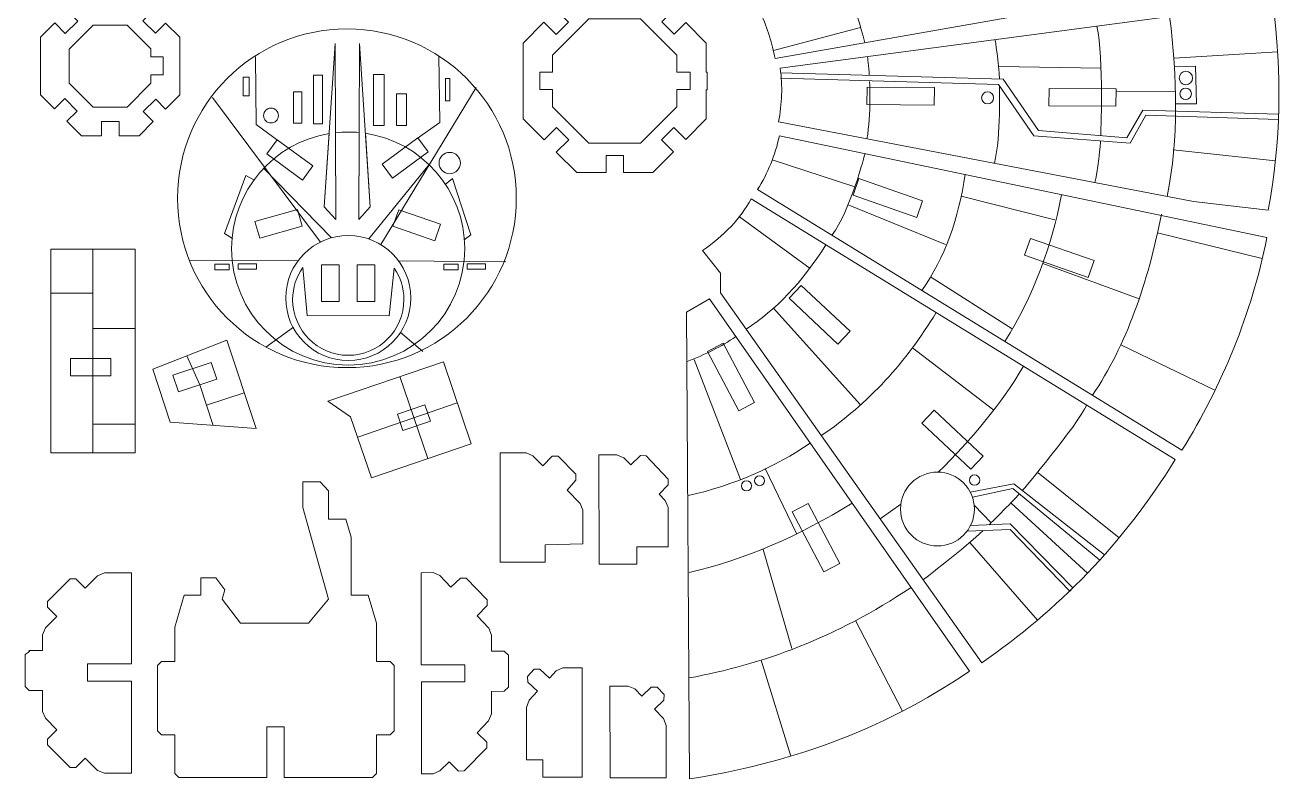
# Model space of a CAD drawing. Header units: millimetres. Extents: x -90 to 353, y 0 to 263.
# Drawn here: x 115.1 to 353.2, y -0.2 to 142.6 of the extents above; entities that cross this region are included whole.
import ezdxf

# ---------------------------------------------------------------- set-up
doc = ezdxf.new("R2010")
doc.units = ezdxf.units.MM
doc.layers.add('Layer 1', color=7, linetype='Continuous')

msp = doc.modelspace()

# ---------------------------------------------------------------- linework, layer by layer
at = {"layer": 'Layer 1', "color": 114, "lineweight": 20}
for points in [[(156.4, 129.14), (157.59, 129.14), (157.59, 132.71), (156.4, 132.71), (156.4, 129.14)], [(169.76, 123.85), (171.48, 123.85), (171.48, 133.11), (169.76, 133.11), (169.76, 123.85)], [(181.14, 123.58), (183.12, 123.58), (183.12, 133.24), (181.14, 133.24), (181.14, 123.58)], [(194.77, 128.21), (195.56, 128.21), (195.56, 132.45), (194.77, 132.45), (194.77, 128.21)], [(165.93, 123.98), (167.51, 123.98), (167.51, 129.93), (165.93, 129.93), (165.93, 123.98)], [(185.5, 123.58), (187.36, 123.58), (187.36, 129.54), (185.5, 129.54), (185.5, 123.58)], [(151.04, 96.2), (153.75, 96.2), (153.75, 97.26), (151.04, 97.26), (151.04, 96.2)], [(155.47, 96.33), (158.98, 96.33), (158.98, 97.32), (155.47, 97.32), (155.47, 96.33)], [(194.43, 96.2), (197.15, 96.2), (197.15, 97.26), (194.43, 97.26), (194.43, 96.2)], [(198.87, 96.33), (202.37, 96.33), (202.37, 97.32), (198.87, 97.32), (198.87, 96.33)]]:
    msp.add_lwpolyline(points, close=True, dxfattribs=at)
at = {"layer": 'Layer 1', "color": 240, "lineweight": 20}
for points in [[(171.26, 90.22), (174.6, 90.22), (174.6, 97.14), (171.26, 97.14), (171.26, 90.22)], [(178.01, 90.22), (181.35, 90.22), (181.35, 97.14), (178.01, 97.14), (178.01, 90.22)]]:
    msp.add_lwpolyline(points, close=True, dxfattribs=at)
at = {"layer": 'Layer 1', "color": 250, "lineweight": 20}
msp.add_ellipse((176.09, 109.76), major_axis=(0, 32.09), ratio=1, dxfattribs=at)
at = {"layer": 'Layer 1', "color": 114, "lineweight": 20}
for centre, major_axis in [((335.06, 132.54), (0, 1.27)), ((297.49, 128.79), (0, 1.14)), ((335.01, 129.54), (0, 1.09)), ((161.69, 125.44), (0, 1.41)), ((195.56, 116.44), (0, 2.02)), ((176.34, 90.86), (0, 11.85)), ((254.27, 56.25), (0, 0.951)), ((295.02, 56.38), (0, 0.982)), ((251.8, 55.28), (0, 0.951))]:
    msp.add_ellipse(centre, major_axis=major_axis, ratio=1, dxfattribs=at)
at = {"layer": 'Layer 1', "color": 240, "lineweight": 20}
msp.add_ellipse((287.98, 50.88), major_axis=(0, 7), ratio=1, dxfattribs=at)
at = {"layer": 'Layer 1', "color": 250, "lineweight": 20}
for points, knots in [([(257.21, 136.25), (256.68, 139.05), (255.79, 141.9), (254.49, 144.83), (254.49, 144.83), (254.49, 144.83), (339.76, 185.05), (339.76, 185.05), (339.76, 185.05), (344.57, 174.93), (347.94, 164.08), (350.09, 152.61), (350.09, 152.61), (350.09, 152.61), (257.21, 136.25), (257.21, 136.25)], [0, 0, 0, 0, 0.2, 0.2, 0.2, 0.2, 0.4, 0.4, 0.4, 0.4, 0.6, 0.6, 0.6, 0.6, 1, 1, 1, 1]), ([(122.72, 140.99), (122.72, 140.99), (120.74, 142.98), (120.74, 142.98), (120.74, 142.98), (120.74, 142.98), (118.03, 140.27), (118.03, 140.27), (118.03, 140.27), (118.03, 140.27), (118.03, 129.34), (118.03, 129.34), (118.03, 129.34), (118.03, 129.34), (120.67, 126.7), (120.67, 126.7), (120.67, 126.7), (120.67, 126.7), (122.62, 128.64), (122.62, 128.64), (122.62, 128.64), (122.62, 128.64), (124.97, 126.27), (124.97, 126.27), (124.97, 126.27), (124.97, 126.27), (123.03, 124.34), (123.03, 124.34), (123.03, 124.34), (123.03, 124.34), (125.76, 121.6), (125.76, 121.6), (125.76, 121.6), (125.76, 121.6), (129.61, 121.6), (129.61, 121.6), (129.61, 121.6), (129.61, 121.6), (129.61, 124.28), (129.61, 124.28), (129.61, 124.28), (129.61, 124.28), (132.95, 124.28), (132.95, 124.28), (132.95, 124.28), (132.95, 124.28), (132.95, 121.6), (132.95, 121.6), (132.95, 121.6), (132.95, 121.6), (136.69, 121.6), (136.69, 121.6), (136.69, 121.6), (136.69, 121.6), (139.37, 124.28), (139.37, 124.28), (139.37, 124.28), (139.37, 124.28), (137.49, 126.17), (137.49, 126.17), (137.49, 126.17), (137.49, 126.17), (139.86, 128.52), (139.86, 128.52), (139.86, 128.52), (139.86, 128.52), (141.73, 126.64), (141.73, 126.64), (141.73, 126.64), (141.73, 126.64), (144.43, 129.34), (144.43, 129.34), (144.43, 129.34), (144.43, 129.34), (144.43, 140.27), (144.43, 140.27), (144.43, 140.27), (144.43, 140.27), (141.73, 142.96), (141.73, 142.96), (141.73, 142.96), (141.73, 142.96), (139.79, 141.04), (139.79, 141.04), (139.79, 141.04), (139.79, 141.04), (137.44, 143.41), (137.44, 143.41), (137.44, 143.41), (137.44, 143.41), (139.37, 145.32), (139.37, 145.32), (139.37, 145.32), (139.37, 145.32), (136.69, 148), (136.69, 148), (136.69, 148), (136.69, 148), (132.88, 148), (132.88, 148), (132.88, 148), (132.88, 148), (132.88, 145.2), (132.88, 145.2), (132.88, 145.2), (132.88, 145.2), (129.54, 145.2), (129.54, 145.2), (129.54, 145.2), (129.54, 145.2), (129.54, 148), (129.54, 148), (129.54, 148), (129.54, 148), (125.76, 148), (125.76, 148), (125.76, 148), (125.76, 148), (123.1, 145.34), (123.1, 145.34), (123.1, 145.34), (123.1, 145.34), (125.09, 143.34), (125.09, 143.34), (125.09, 143.34), (125.09, 143.34), (122.72, 140.99), (122.72, 140.99)], [0, 0, 0, 0, 0.030303, 0.030303, 0.030303, 0.030303, 0.060606, 0.060606, 0.060606, 0.060606, 0.090909, 0.090909, 0.090909, 0.090909, 0.121212, 0.121212, 0.121212, 0.121212, 0.151515, 0.151515, 0.151515, 0.151515, 0.181818, 0.181818, 0.181818, 0.181818, 0.212121, 0.212121, 0.212121, 0.212121, 0.242424, 0.242424, 0.242424, 0.242424, 0.272727, 0.272727, 0.272727, 0.272727, 0.30303, 0.30303, 0.30303, 0.30303, 0.333333, 0.333333, 0.333333, 0.333333, 0.363636, 0.363636, 0.363636, 0.363636, 0.393939, 0.393939, 0.393939, 0.393939, 0.424242, 0.424242, 0.424242, 0.424242, 0.454545, 0.454545, 0.454545, 0.454545, 0.484848, 0.484848, 0.484848, 0.484848, 0.515152, 0.515152, 0.515152, 0.515152, 0.545455, 0.545455, 0.545455, 0.545455, 0.575758, 0.575758, 0.575758, 0.575758, 0.606061, 0.606061, 0.606061, 0.606061, 0.636364, 0.636364, 0.636364, 0.636364, 0.666667, 0.666667, 0.666667, 0.666667, 0.69697, 0.69697, 0.69697, 0.69697, 0.727273, 0.727273, 0.727273, 0.727273, 0.757576, 0.757576, 0.757576, 0.757576, 0.787879, 0.787879, 0.787879, 0.787879, 0.818182, 0.818182, 0.818182, 0.818182, 0.848485, 0.848485, 0.848485, 0.848485, 0.878788, 0.878788, 0.878788, 0.878788, 0.909091, 0.909091, 0.909091, 0.909091, 0.939394, 0.939394, 0.939394, 0.939394, 1, 1, 1, 1]), ([(225.21, 146.13), (225.21, 146.13), (225.21, 149.33), (225.21, 149.33), (225.21, 149.33), (225.21, 149.33), (219.64, 149.33), (219.64, 149.33), (219.64, 149.33), (219.64, 149.33), (215.76, 145.44), (215.76, 145.44), (215.76, 145.44), (215.76, 145.44), (218.06, 143.14), (218.06, 143.14), (218.06, 143.14), (218.06, 143.14), (215.72, 140.81), (215.72, 140.81), (215.72, 140.81), (215.72, 140.81), (213.42, 143.11), (213.42, 143.11), (213.42, 143.11), (213.42, 143.11), (209.48, 139.17), (209.48, 139.17), (209.48, 139.17), (209.48, 139.17), (209.48, 124.79), (209.48, 124.79), (209.48, 124.79), (209.48, 124.79), (213.43, 120.84), (213.43, 120.84), (213.43, 120.84), (213.43, 120.84), (215.78, 123.19), (215.78, 123.19), (215.78, 123.19), (215.78, 123.19), (218.11, 120.86), (218.11, 120.86), (218.11, 120.86), (218.11, 120.86), (215.76, 118.51), (215.76, 118.51), (215.76, 118.51), (215.76, 118.51), (219.64, 114.63), (219.64, 114.63), (219.64, 114.63), (219.64, 114.63), (225.21, 114.63), (225.21, 114.63), (225.21, 114.63), (225.21, 114.63), (225.21, 117.86), (225.21, 117.86), (225.21, 117.86), (225.21, 117.86), (228.51, 117.86), (228.51, 117.86), (228.51, 117.86), (228.51, 117.86), (228.51, 114.63), (228.51, 114.63), (228.51, 114.63), (228.51, 114.63), (234.02, 114.63), (234.02, 114.63), (234.02, 114.63), (234.02, 114.63), (237.96, 118.57), (237.96, 118.57), (237.96, 118.57), (237.96, 118.57), (235.71, 120.82), (235.71, 120.82), (235.71, 120.82), (235.71, 120.82), (238.05, 123.15), (238.05, 123.15), (238.05, 123.15), (238.05, 123.15), (240.29, 120.91), (240.29, 120.91), (240.29, 120.91), (240.29, 120.91), (244.18, 124.79), (244.18, 124.79), (244.18, 124.79), (244.18, 124.79), (244.18, 130.33), (244.18, 130.33), (244.18, 130.33), (244.18, 130.33), (244.35, 130.33), (244.35, 130.33), (244.35, 130.33), (244.35, 130.33), (244.35, 133.63), (244.35, 133.63), (244.35, 133.63), (244.35, 133.63), (244.18, 133.63), (244.18, 133.63), (244.18, 133.63), (244.18, 133.63), (244.18, 139.17), (244.18, 139.17), (244.18, 139.17), (244.18, 139.17), (240.3, 143.04), (240.3, 143.04), (240.3, 143.04), (240.3, 143.04), (238.1, 140.84), (238.1, 140.84), (238.1, 140.84), (238.1, 140.84), (235.76, 143.18), (235.76, 143.18), (235.76, 143.18), (235.76, 143.18), (237.96, 145.38), (237.96, 145.38), (237.96, 145.38), (237.96, 145.38), (234.02, 149.33), (234.02, 149.33), (234.02, 149.33), (234.02, 149.33), (228.51, 149.33), (228.51, 149.33), (228.51, 149.33), (228.51, 149.33), (228.51, 146.13), (228.51, 146.13), (228.51, 146.13), (228.51, 146.13), (225.21, 146.13), (225.21, 146.13)], [0, 0, 0, 0, 0.027027, 0.027027, 0.027027, 0.027027, 0.054054, 0.054054, 0.054054, 0.054054, 0.081081, 0.081081, 0.081081, 0.081081, 0.108108, 0.108108, 0.108108, 0.108108, 0.135135, 0.135135, 0.135135, 0.135135, 0.162162, 0.162162, 0.162162, 0.162162, 0.189189, 0.189189, 0.189189, 0.189189, 0.216216, 0.216216, 0.216216, 0.216216, 0.243243, 0.243243, 0.243243, 0.243243, 0.27027, 0.27027, 0.27027, 0.27027, 0.297297, 0.297297, 0.297297, 0.297297, 0.324324, 0.324324, 0.324324, 0.324324, 0.351351, 0.351351, 0.351351, 0.351351, 0.378378, 0.378378, 0.378378, 0.378378, 0.405405, 0.405405, 0.405405, 0.405405, 0.432432, 0.432432, 0.432432, 0.432432, 0.459459, 0.459459, 0.459459, 0.459459, 0.486486, 0.486486, 0.486486, 0.486486, 0.513514, 0.513514, 0.513514, 0.513514, 0.540541, 0.540541, 0.540541, 0.540541, 0.567568, 0.567568, 0.567568, 0.567568, 0.594595, 0.594595, 0.594595, 0.594595, 0.621622, 0.621622, 0.621622, 0.621622, 0.648649, 0.648649, 0.648649, 0.648649, 0.675676, 0.675676, 0.675676, 0.675676, 0.702703, 0.702703, 0.702703, 0.702703, 0.72973, 0.72973, 0.72973, 0.72973, 0.756757, 0.756757, 0.756757, 0.756757, 0.783784, 0.783784, 0.783784, 0.783784, 0.810811, 0.810811, 0.810811, 0.810811, 0.837838, 0.837838, 0.837838, 0.837838, 0.864865, 0.864865, 0.864865, 0.864865, 0.891892, 0.891892, 0.891892, 0.891892, 0.918919, 0.918919, 0.918919, 0.918919, 0.945946, 0.945946, 0.945946, 0.945946, 1, 1, 1, 1]), ([(258.18, 134.44), (258.68, 131.05), (258.49, 127.65), (257.88, 124.26), (257.88, 124.26), (257.88, 124.26), (336.52, 109.15), (336.52, 109.15), (336.52, 109.15), (336.52, 109.15), (350.63, 107.52), (350.63, 107.52), (350.63, 107.52), (353.1, 120.36), (353.24, 133.47), (351.55, 146.78), (351.55, 146.78), (351.55, 146.78), (258.18, 134.44), (258.18, 134.44)], [0, 0, 0, 0, 0.166667, 0.166667, 0.166667, 0.166667, 0.333333, 0.333333, 0.333333, 0.333333, 0.5, 0.5, 0.5, 0.5, 0.666667, 0.666667, 0.666667, 0.666667, 1, 1, 1, 1]), ([(350.4, 102.31), (347.49, 87.81), (341.98, 74.45), (334.3, 62.02), (334.3, 62.02), (334.3, 62.02), (253.91, 111.4), (253.91, 111.4), (253.91, 111.4), (255.81, 114.52), (257.23, 117.89), (258.03, 121.58), (258.03, 121.58), (258.03, 121.58), (350.4, 102.31), (350.4, 102.31)], [0, 0, 0, 0, 0.2, 0.2, 0.2, 0.2, 0.4, 0.4, 0.4, 0.4, 0.6, 0.6, 0.6, 0.6, 1, 1, 1, 1]), ([(252.68, 109.66), (250.69, 105.94), (247.56, 102.69), (243.47, 99.85), (243.47, 99.85), (243.47, 99.85), (246.85, 95.59), (246.85, 95.59), (246.85, 95.59), (246.85, 95.59), (246.84, 91.86), (246.84, 91.86), (246.84, 91.86), (246.84, 91.86), (296.38, 21.76), (296.38, 21.76), (296.38, 21.76), (310.75, 31.68), (323.17, 44.25), (333.05, 60.28), (333.05, 60.28), (333.05, 60.28), (252.68, 109.66), (252.68, 109.66)], [0, 0, 0, 0, 0.142857, 0.142857, 0.142857, 0.142857, 0.285714, 0.285714, 0.285714, 0.285714, 0.428571, 0.428571, 0.428571, 0.428571, 0.571429, 0.571429, 0.571429, 0.571429, 0.714286, 0.714286, 0.714286, 0.714286, 1, 1, 1, 1]), ([(119.99, 100.09), (119.99, 100.09), (135.94, 100.09), (135.94, 100.09), (135.94, 100.09), (135.94, 100.09), (135.94, 61.55), (135.94, 61.55), (135.94, 61.55), (135.94, 61.55), (119.99, 61.55), (119.99, 61.55), (119.99, 61.55), (119.99, 61.55), (119.99, 100.09), (119.99, 100.09)], [0, 0, 0, 0, 0.2, 0.2, 0.2, 0.2, 0.4, 0.4, 0.4, 0.4, 0.6, 0.6, 0.6, 0.6, 1, 1, 1, 1]), ([(244.76, 90.68), (244.76, 90.68), (240.44, 88.19), (240.44, 88.19), (240.44, 88.19), (240.44, 88.19), (241.02, -0.24), (241.02, -0.24), (241.02, -0.24), (259.34, 2.59), (277.14, 8.64), (294.06, 20.16), (294.06, 20.16), (294.06, 20.16), (244.76, 90.68), (244.76, 90.68)], [0, 0, 0, 0, 0.2, 0.2, 0.2, 0.2, 0.4, 0.4, 0.4, 0.4, 0.6, 0.6, 0.6, 0.6, 1, 1, 1, 1]), ([(139.28, 77.36), (139.28, 77.36), (142.62, 67.31), (142.62, 67.31), (142.62, 67.31), (142.62, 67.31), (158.88, 66.13), (158.88, 66.13), (158.88, 66.13), (158.88, 66.13), (153.35, 82.88), (153.35, 82.88), (153.35, 82.88), (153.35, 82.88), (139.28, 77.36), (139.28, 77.36)], [0, 0, 0, 0, 0.2, 0.2, 0.2, 0.2, 0.4, 0.4, 0.4, 0.4, 0.6, 0.6, 0.6, 0.6, 1, 1, 1, 1]), ([(194.36, 78.77), (194.36, 78.77), (199.63, 63.24), (199.63, 63.24), (199.63, 63.24), (199.63, 63.24), (180.72, 56.82), (180.72, 56.82), (180.72, 56.82), (180.72, 56.82), (176.79, 68.38), (176.79, 68.38), (176.79, 68.38), (176.79, 68.38), (172.49, 71.34), (172.49, 71.34), (172.49, 71.34), (172.49, 71.34), (194.36, 78.77), (194.36, 78.77)], [0, 0, 0, 0, 0.166667, 0.166667, 0.166667, 0.166667, 0.333333, 0.333333, 0.333333, 0.333333, 0.5, 0.5, 0.5, 0.5, 0.666667, 0.666667, 0.666667, 0.666667, 1, 1, 1, 1]), ([(205.1, 40.8), (205.1, 40.8), (205.1, 61.51), (205.1, 61.51), (205.1, 61.51), (205.1, 61.51), (210.03, 61.51), (210.03, 61.51), (210.03, 61.51), (210.03, 61.51), (211.33, 60.97), (211.33, 60.97), (211.33, 60.97), (211.33, 60.97), (213.2, 59.09), (213.2, 59.09), (213.2, 59.09), (213.2, 59.09), (215, 60.88), (215, 60.88), (215, 60.88), (215, 60.88), (216.08, 60.87), (216.08, 60.87), (216.08, 60.87), (216.08, 60.87), (219.46, 57.46), (219.46, 57.46), (219.46, 57.46), (219.46, 57.46), (219.49, 56.35), (219.49, 56.35), (219.49, 56.35), (219.49, 56.35), (217.79, 54.45), (217.79, 54.45), (217.79, 54.45), (217.79, 54.45), (220.25, 51.96), (220.25, 51.96), (220.25, 51.96), (220.25, 51.96), (220.79, 50.66), (220.79, 50.66), (220.79, 50.66), (220.79, 50.66), (220.79, 44.32), (220.79, 44.32), (220.79, 44.32), (220.79, 44.32), (213.65, 44.1), (213.65, 44.1), (213.65, 44.1), (213.65, 44.1), (213.65, 40.8), (213.65, 40.8), (213.65, 40.8), (213.65, 40.8), (205.1, 40.8), (205.1, 40.8)], [0, 0, 0, 0, 0.0625, 0.0625, 0.0625, 0.0625, 0.125, 0.125, 0.125, 0.125, 0.1875, 0.1875, 0.1875, 0.1875, 0.25, 0.25, 0.25, 0.25, 0.3125, 0.3125, 0.3125, 0.3125, 0.375, 0.375, 0.375, 0.375, 0.4375, 0.4375, 0.4375, 0.4375, 0.5, 0.5, 0.5, 0.5, 0.5625, 0.5625, 0.5625, 0.5625, 0.625, 0.625, 0.625, 0.625, 0.6875, 0.6875, 0.6875, 0.6875, 0.75, 0.75, 0.75, 0.75, 0.8125, 0.8125, 0.8125, 0.8125, 0.875, 0.875, 0.875, 0.875, 1, 1, 1, 1]), ([(223.88, 40.45), (223.88, 40.45), (231.03, 40.45), (231.03, 40.45), (231.03, 40.45), (231.03, 40.45), (231.03, 43.75), (231.03, 43.75), (231.03, 43.75), (231.03, 43.75), (236.93, 43.75), (236.93, 43.75), (236.93, 43.75), (236.93, 43.75), (236.93, 51.17), (236.93, 51.17), (236.93, 51.17), (236.93, 51.17), (236.4, 52.48), (236.4, 52.48), (236.4, 52.48), (236.4, 52.48), (235.23, 53.69), (235.23, 53.69), (235.23, 53.69), (235.23, 53.69), (236.97, 55.47), (236.97, 55.47), (236.97, 55.47), (236.97, 55.47), (236.98, 56.57), (236.98, 56.57), (236.98, 56.57), (236.98, 56.57), (232.79, 60.99), (232.79, 60.99), (232.79, 60.99), (232.79, 60.99), (231.72, 61.01), (231.72, 61.01), (231.72, 61.01), (231.72, 61.01), (229.88, 59.23), (229.88, 59.23), (229.88, 59.23), (229.88, 59.23), (228.55, 60.61), (228.55, 60.61), (228.55, 60.61), (228.55, 60.61), (227.25, 61.16), (227.25, 61.16), (227.25, 61.16), (227.25, 61.16), (223.84, 61.16), (223.84, 61.16), (223.84, 61.16), (223.84, 61.16), (223.88, 40.45), (223.88, 40.45)], [0, 0, 0, 0, 0.0625, 0.0625, 0.0625, 0.0625, 0.125, 0.125, 0.125, 0.125, 0.1875, 0.1875, 0.1875, 0.1875, 0.25, 0.25, 0.25, 0.25, 0.3125, 0.3125, 0.3125, 0.3125, 0.375, 0.375, 0.375, 0.375, 0.4375, 0.4375, 0.4375, 0.4375, 0.5, 0.5, 0.5, 0.5, 0.5625, 0.5625, 0.5625, 0.5625, 0.625, 0.625, 0.625, 0.625, 0.6875, 0.6875, 0.6875, 0.6875, 0.75, 0.75, 0.75, 0.75, 0.8125, 0.8125, 0.8125, 0.8125, 0.875, 0.875, 0.875, 0.875, 1, 1, 1, 1]), ([(143.5, 8.1), (143.5, 8.1), (143.5, 0.76), (143.5, 0.76), (143.5, 0.76), (143.5, 0.76), (144.26, 0), (144.26, 0), (144.26, 0), (144.26, 0), (160.91, 0), (160.91, 0), (160.91, 0), (160.91, 0), (160.91, 9.64), (160.91, 9.64), (160.91, 9.64), (160.91, 9.64), (164.21, 9.64), (164.21, 9.64), (164.21, 9.64), (164.21, 9.64), (164.21, 0), (164.21, 0), (164.21, 0), (164.21, 0), (180.94, 0), (180.94, 0), (180.94, 0), (180.94, 0), (181.7, 0.76), (181.7, 0.76), (181.7, 0.76), (181.7, 0.76), (181.7, 8.1), (181.7, 8.1), (181.7, 8.1), (181.7, 8.1), (184.27, 8.1), (184.27, 8.1), (184.27, 8.1), (184.27, 8.1), (185.03, 8.86), (185.03, 8.86), (185.03, 8.86), (185.03, 8.86), (185.03, 21.22), (185.03, 21.22), (185.03, 21.22), (185.03, 21.22), (184.27, 21.98), (184.27, 21.98), (184.27, 21.98), (184.27, 21.98), (181.7, 21.98), (181.7, 21.98), (181.7, 21.98), (181.7, 21.98), (181.7, 29.25), (181.7, 29.25), (181.7, 29.25), (181.7, 29.25), (180.12, 34.57), (180.12, 34.57), (180.12, 34.57), (180.12, 34.57), (176.87, 34.57), (176.87, 34.57), (176.87, 34.57), (176.87, 34.57), (176.87, 45.54), (176.87, 45.54), (176.87, 45.54), (176.87, 45.54), (175.85, 48.98), (175.85, 48.98), (175.85, 48.98), (175.85, 48.98), (172.57, 48.98), (172.57, 48.98), (172.57, 48.98), (172.57, 48.98), (172.57, 54.3), (172.57, 54.3), (172.57, 54.3), (172.57, 54.3), (171.02, 56.02), (171.02, 56.02), (171.02, 56.02), (171.02, 56.02), (167.74, 56.02), (167.74, 56.02), (167.74, 56.02), (167.74, 56.02), (167.74, 51.19), (167.74, 51.19), (167.74, 51.19), (167.74, 51.19), (172.57, 33.81), (172.57, 33.81), (172.57, 33.81), (172.57, 33.81), (168.81, 29.25), (168.81, 29.25), (168.81, 29.25), (168.81, 29.25), (155.94, 29.25), (155.94, 29.25), (155.94, 29.25), (155.94, 29.25), (152.45, 33.81), (152.45, 33.81), (152.45, 33.81), (152.45, 33.81), (152.95, 35.6), (152.95, 35.6), (152.95, 35.6), (152.95, 35.6), (151.23, 37.86), (151.23, 37.86), (151.23, 37.86), (151.23, 37.86), (148.41, 37.86), (148.41, 37.86), (148.41, 37.86), (148.41, 37.86), (148.41, 34.57), (148.41, 34.57), (148.41, 34.57), (148.41, 34.57), (145.25, 34.57), (145.25, 34.57), (145.25, 34.57), (145.25, 34.57), (143.5, 28.49), (143.5, 28.49), (143.5, 28.49), (143.5, 28.49), (143.5, 21.98), (143.5, 21.98), (143.5, 21.98), (143.5, 21.98), (140.96, 21.98), (140.96, 21.98), (140.96, 21.98), (140.96, 21.98), (140.19, 21.22), (140.19, 21.22), (140.19, 21.22), (140.19, 21.22), (140.19, 8.86), (140.19, 8.86), (140.19, 8.86), (140.19, 8.86), (140.96, 8.1), (140.96, 8.1), (140.96, 8.1), (140.96, 8.1), (143.5, 8.1), (143.5, 8.1)], [0, 0, 0, 0, 0.02439, 0.02439, 0.02439, 0.02439, 0.04878, 0.04878, 0.04878, 0.04878, 0.073171, 0.073171, 0.073171, 0.073171, 0.097561, 0.097561, 0.097561, 0.097561, 0.121951, 0.121951, 0.121951, 0.121951, 0.146341, 0.146341, 0.146341, 0.146341, 0.170732, 0.170732, 0.170732, 0.170732, 0.195122, 0.195122, 0.195122, 0.195122, 0.219512, 0.219512, 0.219512, 0.219512, 0.243902, 0.243902, 0.243902, 0.243902, 0.268293, 0.268293, 0.268293, 0.268293, 0.292683, 0.292683, 0.292683, 0.292683, 0.317073, 0.317073, 0.317073, 0.317073, 0.341463, 0.341463, 0.341463, 0.341463, 0.365854, 0.365854, 0.365854, 0.365854, 0.390244, 0.390244, 0.390244, 0.390244, 0.414634, 0.414634, 0.414634, 0.414634, 0.439024, 0.439024, 0.439024, 0.439024, 0.463415, 0.463415, 0.463415, 0.463415, 0.487805, 0.487805, 0.487805, 0.487805, 0.512195, 0.512195, 0.512195, 0.512195, 0.536585, 0.536585, 0.536585, 0.536585, 0.560976, 0.560976, 0.560976, 0.560976, 0.585366, 0.585366, 0.585366, 0.585366, 0.609756, 0.609756, 0.609756, 0.609756, 0.634146, 0.634146, 0.634146, 0.634146, 0.658537, 0.658537, 0.658537, 0.658537, 0.682927, 0.682927, 0.682927, 0.682927, 0.707317, 0.707317, 0.707317, 0.707317, 0.731707, 0.731707, 0.731707, 0.731707, 0.756098, 0.756098, 0.756098, 0.756098, 0.780488, 0.780488, 0.780488, 0.780488, 0.804878, 0.804878, 0.804878, 0.804878, 0.829268, 0.829268, 0.829268, 0.829268, 0.853659, 0.853659, 0.853659, 0.853659, 0.878049, 0.878049, 0.878049, 0.878049, 0.902439, 0.902439, 0.902439, 0.902439, 0.926829, 0.926829, 0.926829, 0.926829, 0.95122, 0.95122, 0.95122, 0.95122, 1, 1, 1, 1]), ([(135.24, 0.81), (135.24, 0.81), (135.24, 18.26), (135.24, 18.26), (135.24, 18.26), (135.24, 18.26), (126.95, 18.26), (126.95, 18.26), (126.95, 18.26), (126.95, 18.26), (126.95, 21.57), (126.95, 21.57), (126.95, 21.57), (126.95, 21.57), (135.24, 21.57), (135.24, 21.57), (135.24, 21.57), (135.24, 21.57), (135.24, 38.78), (135.24, 38.78), (135.24, 38.78), (135.24, 38.78), (130.14, 38.78), (130.14, 38.78), (130.14, 38.78), (130.14, 38.78), (128.83, 38.24), (128.83, 38.24), (128.83, 38.24), (128.83, 38.24), (126.49, 35.89), (126.49, 35.89), (126.49, 35.89), (126.49, 35.89), (124.71, 37.67), (124.71, 37.67), (124.71, 37.67), (124.71, 37.67), (123.64, 37.67), (123.64, 37.67), (123.64, 37.67), (123.64, 37.67), (119.35, 33.38), (119.35, 33.38), (119.35, 33.38), (119.35, 33.38), (119.35, 32.3), (119.35, 32.3), (119.35, 32.3), (119.35, 32.3), (121.12, 30.53), (121.12, 30.53), (121.12, 30.53), (121.12, 30.53), (118.94, 28.35), (118.94, 28.35), (118.94, 28.35), (118.94, 28.35), (118.4, 27.05), (118.4, 27.05), (118.4, 27.05), (118.4, 27.05), (118.4, 24.09), (118.4, 24.09), (118.4, 24.09), (118.4, 24.09), (115.38, 24.09), (115.87, 24.09), (115.87, 24.09), (116.36, 24.09), (115.11, 23.33), (115.11, 23.33), (115.11, 23.33), (115.11, 23.33), (115.11, 17.27), (115.11, 17.27), (115.11, 17.27), (115.11, 17.27), (115.87, 16.5), (115.87, 16.5), (115.87, 16.5), (115.87, 16.5), (118.4, 16.5), (118.4, 16.5), (118.4, 16.5), (118.4, 16.5), (118.4, 12.54), (118.4, 12.54), (118.4, 12.54), (118.4, 12.54), (118.94, 11.24), (118.94, 11.24), (118.94, 11.24), (118.94, 11.24), (121.12, 9.06), (121.12, 9.06), (121.12, 9.06), (121.12, 9.06), (119.35, 7.29), (119.35, 7.29), (119.35, 7.29), (119.35, 7.29), (119.35, 6.21), (119.35, 6.21), (119.35, 6.21), (119.35, 6.21), (123.64, 1.92), (123.64, 1.92), (123.64, 1.92), (123.64, 1.92), (124.71, 1.92), (124.71, 1.92), (124.71, 1.92), (124.71, 1.92), (126.49, 3.7), (126.49, 3.7), (126.49, 3.7), (126.49, 3.7), (128.83, 1.35), (128.83, 1.35), (128.83, 1.35), (128.83, 1.35), (130.14, 0.81), (130.14, 0.81), (130.14, 0.81), (130.14, 0.81), (135.24, 0.81), (135.24, 0.81)], [0, 0, 0, 0, 0.030303, 0.030303, 0.030303, 0.030303, 0.060606, 0.060606, 0.060606, 0.060606, 0.090909, 0.090909, 0.090909, 0.090909, 0.121212, 0.121212, 0.121212, 0.121212, 0.151515, 0.151515, 0.151515, 0.151515, 0.181818, 0.181818, 0.181818, 0.181818, 0.212121, 0.212121, 0.212121, 0.212121, 0.242424, 0.242424, 0.242424, 0.242424, 0.272727, 0.272727, 0.272727, 0.272727, 0.30303, 0.30303, 0.30303, 0.30303, 0.333333, 0.333333, 0.333333, 0.333333, 0.363636, 0.363636, 0.363636, 0.363636, 0.393939, 0.393939, 0.393939, 0.393939, 0.424242, 0.424242, 0.424242, 0.424242, 0.454545, 0.454545, 0.454545, 0.454545, 0.484848, 0.484848, 0.484848, 0.484848, 0.515152, 0.515152, 0.515152, 0.515152, 0.545455, 0.545455, 0.545455, 0.545455, 0.575758, 0.575758, 0.575758, 0.575758, 0.606061, 0.606061, 0.606061, 0.606061, 0.636364, 0.636364, 0.636364, 0.636364, 0.666667, 0.666667, 0.666667, 0.666667, 0.69697, 0.69697, 0.69697, 0.69697, 0.727273, 0.727273, 0.727273, 0.727273, 0.757576, 0.757576, 0.757576, 0.757576, 0.787879, 0.787879, 0.787879, 0.787879, 0.818182, 0.818182, 0.818182, 0.818182, 0.848485, 0.848485, 0.848485, 0.848485, 0.878788, 0.878788, 0.878788, 0.878788, 0.909091, 0.909091, 0.909091, 0.909091, 0.939394, 0.939394, 0.939394, 0.939394, 1, 1, 1, 1]), ([(190.2, 0.71), (190.2, 0.71), (192.42, 0.71), (192.42, 0.71), (192.42, 0.71), (192.42, 0.71), (193.72, 1.25), (193.72, 1.25), (193.72, 1.25), (193.72, 1.25), (195.43, 3.01), (195.43, 3.01), (195.43, 3.01), (195.43, 3.01), (197.25, 1.24), (197.25, 1.24), (197.25, 1.24), (197.25, 1.24), (198.33, 1.25), (198.33, 1.25), (198.33, 1.25), (198.33, 1.25), (202.61, 5.66), (202.61, 5.66), (202.61, 5.66), (202.61, 5.66), (202.59, 6.74), (202.59, 6.74), (202.59, 6.74), (202.59, 6.74), (200.77, 8.51), (200.77, 8.51), (200.77, 8.51), (200.77, 8.51), (202.94, 10.74), (202.94, 10.74), (202.94, 10.74), (202.94, 10.74), (203.47, 12.05), (203.47, 12.05), (203.47, 12.05), (203.47, 12.05), (203.47, 16.3), (203.47, 16.3), (203.47, 16.3), (203.47, 16.3), (205.91, 16.35), (205.91, 16.35), (205.91, 16.35), (205.91, 16.35), (206.68, 17.12), (206.68, 17.12), (206.68, 17.12), (206.68, 17.12), (206.68, 23.21), (206.68, 23.21), (206.68, 23.21), (206.68, 23.21), (205.91, 23.97), (205.91, 23.97), (205.91, 23.97), (205.91, 23.97), (203.47, 23.97), (203.47, 23.97), (203.47, 23.97), (203.47, 23.97), (203.47, 26.97), (203.47, 26.97), (203.47, 26.97), (203.47, 26.97), (202.95, 28.29), (202.95, 28.29), (202.95, 28.29), (202.95, 28.29), (200.77, 30.66), (200.77, 30.66), (200.77, 30.66), (200.77, 30.66), (202.66, 32.6), (202.66, 32.6), (202.66, 32.6), (202.66, 32.6), (202.66, 33.7), (202.66, 33.7), (202.66, 33.7), (202.66, 33.7), (198.69, 37.77), (198.69, 37.77), (198.69, 37.77), (198.69, 37.77), (197.6, 37.8), (197.6, 37.8), (197.6, 37.8), (197.6, 37.8), (195.76, 36.11), (195.76, 36.11), (195.76, 36.11), (195.76, 36.11), (193.72, 38.32), (193.72, 38.32), (193.72, 38.32), (193.72, 38.32), (192.44, 38.88), (192.44, 38.88), (192.44, 38.88), (192.44, 38.88), (190.17, 38.79), (190.17, 38.79), (190.17, 38.79), (190.17, 38.79), (190.17, 21.39), (190.17, 21.39), (190.17, 21.39), (190.17, 21.39), (198.44, 21.39), (198.44, 21.39), (198.44, 21.39), (198.44, 21.39), (198.44, 18.12), (198.44, 18.12), (198.44, 18.12), (198.44, 18.12), (190.2, 18.12), (190.2, 18.12), (190.2, 18.12), (190.2, 18.12), (190.2, 0.71), (190.2, 0.71)], [0, 0, 0, 0, 0.030303, 0.030303, 0.030303, 0.030303, 0.060606, 0.060606, 0.060606, 0.060606, 0.090909, 0.090909, 0.090909, 0.090909, 0.121212, 0.121212, 0.121212, 0.121212, 0.151515, 0.151515, 0.151515, 0.151515, 0.181818, 0.181818, 0.181818, 0.181818, 0.212121, 0.212121, 0.212121, 0.212121, 0.242424, 0.242424, 0.242424, 0.242424, 0.272727, 0.272727, 0.272727, 0.272727, 0.30303, 0.30303, 0.30303, 0.30303, 0.333333, 0.333333, 0.333333, 0.333333, 0.363636, 0.363636, 0.363636, 0.363636, 0.393939, 0.393939, 0.393939, 0.393939, 0.424242, 0.424242, 0.424242, 0.424242, 0.454545, 0.454545, 0.454545, 0.454545, 0.484848, 0.484848, 0.484848, 0.484848, 0.515152, 0.515152, 0.515152, 0.515152, 0.545455, 0.545455, 0.545455, 0.545455, 0.575758, 0.575758, 0.575758, 0.575758, 0.606061, 0.606061, 0.606061, 0.606061, 0.636364, 0.636364, 0.636364, 0.636364, 0.666667, 0.666667, 0.666667, 0.666667, 0.69697, 0.69697, 0.69697, 0.69697, 0.727273, 0.727273, 0.727273, 0.727273, 0.757576, 0.757576, 0.757576, 0.757576, 0.787879, 0.787879, 0.787879, 0.787879, 0.818182, 0.818182, 0.818182, 0.818182, 0.848485, 0.848485, 0.848485, 0.848485, 0.878788, 0.878788, 0.878788, 0.878788, 0.909091, 0.909091, 0.909091, 0.909091, 0.939394, 0.939394, 0.939394, 0.939394, 1, 1, 1, 1]), ([(210.36, 18.1), (210.36, 18.1), (210.32, 19.17), (210.32, 19.17), (210.32, 19.17), (210.32, 19.17), (211.56, 20.52), (211.56, 20.52), (211.56, 20.52), (211.56, 20.52), (212.63, 20.56), (212.63, 20.56), (212.63, 20.56), (212.63, 20.56), (214.49, 18.86), (214.49, 18.86), (214.49, 18.86), (214.49, 18.86), (215.74, 20.22), (215.74, 20.22), (215.74, 20.22), (215.74, 20.22), (217.01, 20.78), (217.01, 20.78), (217.01, 20.78), (217.01, 20.78), (220.67, 20.78), (220.67, 20.78), (220.67, 20.78), (220.67, 20.78), (220.67, 0.07), (220.67, 0.07), (220.67, 0.07), (220.67, 0.07), (213.2, 0.07), (213.2, 0.07), (213.2, 0.07), (213.2, 0.07), (213.2, 3.37), (213.2, 3.37), (213.2, 3.37), (213.2, 3.37), (210.08, 3.37), (210.08, 3.37), (210.08, 3.37), (210.08, 3.37), (210.08, 13.31), (210.08, 13.31), (210.08, 13.31), (210.08, 13.31), (210.59, 14.64), (210.59, 14.64), (210.59, 14.64), (210.59, 14.64), (212.21, 16.4), (212.21, 16.4), (212.21, 16.4), (212.21, 16.4), (210.36, 18.1), (210.36, 18.1)], [0, 0, 0, 0, 0.0625, 0.0625, 0.0625, 0.0625, 0.125, 0.125, 0.125, 0.125, 0.1875, 0.1875, 0.1875, 0.1875, 0.25, 0.25, 0.25, 0.25, 0.3125, 0.3125, 0.3125, 0.3125, 0.375, 0.375, 0.375, 0.375, 0.4375, 0.4375, 0.4375, 0.4375, 0.5, 0.5, 0.5, 0.5, 0.5625, 0.5625, 0.5625, 0.5625, 0.625, 0.625, 0.625, 0.625, 0.6875, 0.6875, 0.6875, 0.6875, 0.75, 0.75, 0.75, 0.75, 0.8125, 0.8125, 0.8125, 0.8125, 0.875, 0.875, 0.875, 0.875, 1, 1, 1, 1]), ([(225.93, 17.35), (225.93, 17.35), (225.98, -0.06), (225.98, -0.06), (225.98, -0.06), (225.98, -0.06), (236.59, -0.06), (236.59, -0.06), (236.59, -0.06), (236.59, -0.06), (236.59, 9.88), (236.59, 9.88), (236.59, 9.88), (236.59, 9.88), (236.06, 11.19), (236.06, 11.19), (236.06, 11.19), (236.06, 11.19), (234.36, 12.95), (234.36, 12.95), (234.36, 12.95), (234.36, 12.95), (236.15, 14.68), (236.15, 14.68), (236.15, 14.68), (236.15, 14.68), (236.17, 15.76), (236.17, 15.76), (236.17, 15.76), (236.17, 15.76), (234.84, 17.14), (234.84, 17.14), (234.84, 17.14), (234.84, 17.14), (233.76, 17.16), (233.76, 17.16), (233.76, 17.16), (233.76, 17.16), (231.97, 15.43), (231.97, 15.43), (231.97, 15.43), (231.97, 15.43), (230.64, 16.8), (230.64, 16.8), (230.64, 16.8), (230.64, 16.8), (229.35, 17.35), (229.35, 17.35), (229.35, 17.35), (229.35, 17.35), (225.93, 17.35), (225.93, 17.35)], [0, 0, 0, 0, 0.071429, 0.071429, 0.071429, 0.071429, 0.142857, 0.142857, 0.142857, 0.142857, 0.214286, 0.214286, 0.214286, 0.214286, 0.285714, 0.285714, 0.285714, 0.285714, 0.357143, 0.357143, 0.357143, 0.357143, 0.428571, 0.428571, 0.428571, 0.428571, 0.5, 0.5, 0.5, 0.5, 0.571429, 0.571429, 0.571429, 0.571429, 0.642857, 0.642857, 0.642857, 0.642857, 0.714286, 0.714286, 0.714286, 0.714286, 0.785714, 0.785714, 0.785714, 0.785714, 0.857143, 0.857143, 0.857143, 0.857143, 1, 1, 1, 1])]:
    msp.add_open_spline(points, degree=3, knots=knots, dxfattribs=at)
at = {"layer": 'Layer 1', "color": 114, "lineweight": 20}
for points in [[(269.69, 152), (269.69, 152), (272.59, 145.99), (274.19, 139.24)], [(331.97, 144.19), (333.47, 132.57), (333.66, 121.15), (331.53, 110.11)], [(256.91, 137.78), (256.91, 137.78), (273.42, 142.12), (273.42, 142.12)], [(318.9, 121.61), (318.9, 121.61), (319.55, 136.15), (318.2, 142.37)], [(298.9, 139.82), (298.9, 139.82), (299.62, 135.38), (299.72, 132.35)], [(274.71, 136.58), (274.71, 136.58), (275.02, 134.74), (275.07, 133.04)], [(332.85, 136.32), (332.85, 136.32), (352.43, 137.52), (352.43, 137.52)], [(299.53, 134.72), (299.53, 134.72), (318.99, 134.42), (318.99, 134.42)], [(275.11, 131.89), (275.11, 131.89), (275.47, 125.64), (274.61, 121.04)], [(171.08, 101.47), (171.08, 101.47), (150.61, 128.85), (150.61, 128.85)], [(182.48, 100.99), (182.48, 100.99), (200.55, 130.76), (200.55, 130.76)], [(299.73, 130.9), (299.73, 130.9), (300.02, 121.65), (298.78, 116.4)], [(321.83, 129.9), (321.83, 129.9), (333.16, 130.08), (333.16, 130.08)], [(318.88, 120.62), (318.88, 120.62), (318.32, 114.2), (317.83, 112.74)], [(256.67, 117.04), (256.67, 117.04), (272.32, 111.92), (272.32, 111.92)], [(274.25, 118.19), (274.25, 118.19), (271.38, 107.17), (268.03, 102.83)], [(332.67, 118.92), (332.67, 118.92), (352.02, 116.87), (352.02, 116.87)], [(173.18, 102.28), (173.18, 102.28), (160.37, 115.38), (160.37, 115.38)], [(180.21, 102.06), (180.21, 102.06), (191.65, 116.13), (191.65, 116.13)], [(293.26, 114.3), (292, 106), (289.43, 98.55), (285.03, 92.29)], [(292.5, 110.13), (292.5, 110.13), (310.25, 105.69), (310.25, 105.69)], [(311.46, 110.43), (309.63, 100.59), (306.17, 91.29), (300.76, 82.62)], [(271.03, 108.5), (271.03, 108.5), (289.5, 100.98), (289.5, 100.98)], [(250.46, 106.27), (250.46, 106.27), (263.83, 96.45), (263.83, 96.45)], [(330.42, 106.77), (327.86, 93.71), (323.8, 82), (317.35, 72.43)], [(329.65, 103.23), (329.65, 103.23), (349.49, 98.37), (349.49, 98.37)], [(127.97, 100.09), (127.97, 100.09), (127.97, 61.55), (127.97, 61.55)], [(251.73, 84.93), (257.27, 88.62), (262.37, 93.75), (266.85, 100.96)], [(166.92, 97.93), (166.92, 97.93), (146.38, 98.04), (146.38, 98.04)], [(185.78, 97.9), (185.78, 97.9), (206.2, 97.74), (206.2, 97.74)], [(307.95, 97.43), (307.95, 97.43), (326.22, 90.68), (326.22, 90.68)], [(286.69, 94.85), (286.69, 94.85), (302.11, 85.02), (302.11, 85.02)], [(119.99, 91.76), (119.99, 91.76), (127.97, 91.76), (127.97, 91.76)], [(256.93, 88.97), (256.93, 88.97), (273.35, 70.66), (273.35, 70.66)], [(265.97, 64.79), (274.93, 70.87), (282.08, 78.75), (287.74, 88.13)], [(127.97, 85.06), (127.97, 85.06), (135.94, 85.06), (135.94, 85.06)], [(165.93, 85.35), (165.93, 85.35), (160.69, 81.57), (160.69, 81.57)], [(186.2, 84.4), (186.2, 84.4), (190.45, 80.75), (190.45, 80.75)], [(240.57, 78.85), (243.97, 80.14), (247.06, 81.67), (249.75, 83.55)], [(283.28, 81.4), (283.28, 81.4), (298.69, 69.62), (298.69, 69.62)], [(322.72, 82.01), (322.72, 82.01), (340.54, 73.42), (340.54, 73.42)], [(241.9, 79.19), (241.9, 79.19), (250.67, 56.47), (250.67, 56.47)], [(304.27, 77.96), (300.02, 70.68), (294.48, 64.06), (288.1, 57.87)], [(186.13, 75.97), (186.13, 75.97), (191.4, 60.44), (191.4, 60.44)], [(149.47, 70.57), (149.47, 70.57), (156.63, 72.93), (156.63, 72.93)], [(178.12, 64.47), (178.12, 64.47), (196.99, 71), (196.99, 71)], [(304.06, 54.39), (304.06, 54.39), (314.48, 66.69), (316.26, 70.6)], [(127.97, 66.98), (127.97, 66.98), (135.94, 66.98), (135.94, 66.98)], [(240.75, 53.42), (249.51, 55.42), (257.16, 58.81), (263.86, 63.37)], [(255.32, 58.54), (255.32, 58.54), (261.27, 46.27), (261.27, 46.27)], [(307.04, 57.72), (307.04, 57.72), (322.39, 45.43), (322.39, 45.43)], [(297.77, 47.91), (297.77, 47.91), (301.94, 52.03), (303.5, 53.77)], [(240.95, 38.86), (251.55, 41.34), (261.82, 45.8), (271.81, 51.99)], [(281.05, 51.83), (281.05, 51.83), (277.1, 49.04), (277.1, 49.04)], [(294.94, 51.62), (294.94, 51.62), (298.14, 48.27), (298.14, 48.27)], [(301.97, 52.02), (301.97, 52.02), (316.41, 38.75), (316.41, 38.75)], [(285.26, 37.48), (285.26, 37.48), (293.31, 43.61), (296.63, 46.83)], [(254.96, 43.24), (254.96, 43.24), (260.36, 24.47), (260.36, 24.47)], [(294.12, 44.53), (294.12, 44.53), (306.92, 29.8), (306.92, 29.8)], [(240.89, 18.87), (254.73, 21.41), (268.71, 26.45), (282.97, 36.03)], [(272.47, 29.74), (272.47, 29.74), (281.33, 12.58), (281.33, 12.58)], [(254.6, 22.26), (254.6, 22.26), (260.17, 4.06), (260.17, 4.06)]]:
    msp.add_open_spline(points, degree=3, dxfattribs=at)
at = {"layer": 'Layer 1', "color": 240, "lineweight": 20}
for points, knots in [([(215.04, 133.63), (215.04, 133.63), (215.04, 136.86), (215.04, 136.86), (215.04, 136.86), (215.04, 136.86), (221.95, 143.77), (221.95, 143.77), (221.95, 143.77), (221.95, 143.77), (231.71, 143.77), (231.71, 143.77), (231.71, 143.77), (231.71, 143.77), (238.62, 136.86), (238.62, 136.86), (238.62, 136.86), (238.62, 136.86), (238.62, 133.63), (238.62, 133.63), (238.62, 133.63), (238.62, 133.63), (241.14, 133.63), (241.14, 133.63), (241.14, 133.63), (241.14, 133.63), (241.14, 130.35), (241.14, 130.35), (241.14, 130.35), (241.14, 130.35), (238.62, 130.35), (238.62, 130.35), (238.62, 130.35), (238.62, 130.35), (238.62, 127.1), (238.62, 127.1), (238.62, 127.1), (238.62, 127.1), (231.71, 120.19), (231.71, 120.19), (231.71, 120.19), (231.71, 120.19), (221.95, 120.19), (221.95, 120.19), (221.95, 120.19), (221.95, 120.19), (215.04, 127.1), (215.04, 127.1), (215.04, 127.1), (215.04, 127.1), (215.04, 130.35), (215.04, 130.35), (215.04, 130.35), (215.04, 130.35), (212.64, 130.35), (212.64, 130.35), (212.64, 130.35), (212.64, 130.35), (212.64, 133.63), (212.64, 133.63), (212.64, 133.63), (212.64, 133.63), (215.04, 133.63), (215.04, 133.63)], [0, 0, 0, 0, 0.058824, 0.058824, 0.058824, 0.058824, 0.117647, 0.117647, 0.117647, 0.117647, 0.176471, 0.176471, 0.176471, 0.176471, 0.235294, 0.235294, 0.235294, 0.235294, 0.294118, 0.294118, 0.294118, 0.294118, 0.352941, 0.352941, 0.352941, 0.352941, 0.411765, 0.411765, 0.411765, 0.411765, 0.470588, 0.470588, 0.470588, 0.470588, 0.529412, 0.529412, 0.529412, 0.529412, 0.588235, 0.588235, 0.588235, 0.588235, 0.647059, 0.647059, 0.647059, 0.647059, 0.705882, 0.705882, 0.705882, 0.705882, 0.764706, 0.764706, 0.764706, 0.764706, 0.823529, 0.823529, 0.823529, 0.823529, 0.882353, 0.882353, 0.882353, 0.882353, 1, 1, 1, 1]), ([(123.47, 138.02), (123.47, 138.02), (128.01, 142.56), (128.01, 142.56), (128.01, 142.56), (128.01, 142.56), (134.44, 142.56), (134.44, 142.56), (134.44, 142.56), (134.44, 142.56), (138.95, 138.06), (138.95, 138.06), (138.95, 138.06), (138.95, 138.06), (138.95, 136.55), (138.95, 136.55), (138.95, 136.55), (138.95, 136.55), (141.28, 136.55), (141.28, 136.55), (141.28, 136.55), (141.28, 136.55), (141.28, 133.15), (141.28, 133.15), (141.28, 133.15), (141.28, 133.15), (138.95, 133.15), (138.95, 133.15), (138.95, 133.15), (138.95, 133.15), (138.95, 131.54), (138.95, 131.54), (138.95, 131.54), (138.95, 131.54), (134.44, 127.04), (134.44, 127.04), (134.44, 127.04), (134.44, 127.04), (128.01, 127.04), (128.01, 127.04), (128.01, 127.04), (128.01, 127.04), (123.47, 131.59), (123.47, 131.59), (123.47, 131.59), (123.47, 131.59), (123.47, 138.02), (123.47, 138.02)], [0, 0, 0, 0, 0.076923, 0.076923, 0.076923, 0.076923, 0.153846, 0.153846, 0.153846, 0.153846, 0.230769, 0.230769, 0.230769, 0.230769, 0.307692, 0.307692, 0.307692, 0.307692, 0.384615, 0.384615, 0.384615, 0.384615, 0.461538, 0.461538, 0.461538, 0.461538, 0.538462, 0.538462, 0.538462, 0.538462, 0.615385, 0.615385, 0.615385, 0.615385, 0.692308, 0.692308, 0.692308, 0.692308, 0.769231, 0.769231, 0.769231, 0.769231, 0.846154, 0.846154, 0.846154, 0.846154, 1, 1, 1, 1]), ([(274.64, 130.81), (274.64, 130.81), (274.62, 127.5), (274.62, 127.5), (274.62, 127.5), (274.62, 127.5), (287.38, 127.42), (287.38, 127.42), (287.38, 127.42), (287.38, 127.42), (287.4, 130.73), (287.4, 130.73), (287.4, 130.73), (287.4, 130.73), (274.64, 130.81), (274.64, 130.81)], [0, 0, 0, 0, 0.2, 0.2, 0.2, 0.2, 0.4, 0.4, 0.4, 0.4, 0.6, 0.6, 0.6, 0.6, 1, 1, 1, 1]), ([(309.12, 130.59), (309.12, 130.59), (309.1, 127.28), (309.1, 127.28), (309.1, 127.28), (309.1, 127.28), (321.81, 127.2), (321.81, 127.2), (321.81, 127.2), (321.81, 127.2), (321.83, 130.51), (321.83, 130.51), (321.83, 130.51), (321.83, 130.51), (309.12, 130.59), (309.12, 130.59)], [0, 0, 0, 0, 0.2, 0.2, 0.2, 0.2, 0.4, 0.4, 0.4, 0.4, 0.6, 0.6, 0.6, 0.6, 1, 1, 1, 1]), ([(160.92, 118.15), (160.92, 118.15), (162.87, 120.82), (162.87, 120.82), (162.87, 120.82), (162.87, 120.82), (169.64, 115.88), (169.64, 115.88), (169.64, 115.88), (169.64, 115.88), (167.69, 113.21), (167.69, 113.21), (167.69, 113.21), (167.69, 113.21), (160.92, 118.15), (160.92, 118.15)], [0, 0, 0, 0, 0.2, 0.2, 0.2, 0.2, 0.4, 0.4, 0.4, 0.4, 0.6, 0.6, 0.6, 0.6, 1, 1, 1, 1]), ([(184.75, 113.59), (184.75, 113.59), (182.79, 116.24), (182.79, 116.24), (182.79, 116.24), (182.79, 116.24), (189.54, 121.22), (189.54, 121.22), (189.54, 121.22), (189.54, 121.22), (191.5, 118.56), (191.5, 118.56), (191.5, 118.56), (191.5, 118.56), (184.75, 113.59), (184.75, 113.59)], [0, 0, 0, 0, 0.2, 0.2, 0.2, 0.2, 0.4, 0.4, 0.4, 0.4, 0.6, 0.6, 0.6, 0.6, 1, 1, 1, 1]), ([(273.11, 113.49), (273.11, 113.49), (272.01, 110.32), (272.01, 110.32), (272.01, 110.32), (272.01, 110.32), (284.06, 106.11), (284.06, 106.11), (284.06, 106.11), (284.06, 106.11), (285.17, 109.28), (285.17, 109.28), (285.17, 109.28), (285.17, 109.28), (273.11, 113.49), (273.11, 113.49)], [0, 0, 0, 0, 0.2, 0.2, 0.2, 0.2, 0.4, 0.4, 0.4, 0.4, 0.6, 0.6, 0.6, 0.6, 1, 1, 1, 1]), ([(166.72, 107.65), (166.72, 107.65), (167.62, 104.48), (167.62, 104.48), (167.62, 104.48), (167.62, 104.48), (159.56, 102.19), (159.56, 102.19), (159.56, 102.19), (159.56, 102.19), (158.66, 105.37), (158.66, 105.37), (158.66, 105.37), (158.66, 105.37), (166.72, 107.65), (166.72, 107.65)], [0, 0, 0, 0, 0.2, 0.2, 0.2, 0.2, 0.4, 0.4, 0.4, 0.4, 0.6, 0.6, 0.6, 0.6, 1, 1, 1, 1]), ([(185.9, 107.59), (185.9, 107.59), (184.81, 104.47), (184.81, 104.47), (184.81, 104.47), (184.81, 104.47), (192.73, 101.72), (192.73, 101.72), (192.73, 101.72), (192.73, 101.72), (193.81, 104.83), (193.81, 104.83), (193.81, 104.83), (193.81, 104.83), (185.9, 107.59), (185.9, 107.59)], [0, 0, 0, 0, 0.2, 0.2, 0.2, 0.2, 0.4, 0.4, 0.4, 0.4, 0.6, 0.6, 0.6, 0.6, 1, 1, 1, 1]), ([(305.6, 102.16), (305.6, 102.16), (304.49, 98.99), (304.49, 98.99), (304.49, 98.99), (304.49, 98.99), (316.55, 94.78), (316.55, 94.78), (316.55, 94.78), (316.55, 94.78), (317.66, 97.95), (317.66, 97.95), (317.66, 97.95), (317.66, 97.95), (305.6, 102.16), (305.6, 102.16)], [0, 0, 0, 0, 0.2, 0.2, 0.2, 0.2, 0.4, 0.4, 0.4, 0.4, 0.6, 0.6, 0.6, 0.6, 1, 1, 1, 1]), ([(176.34, 80.01), (182.17, 80.01), (186.89, 84.73), (186.89, 90.56), (186.89, 90.56), (186.89, 92.76), (186.21, 94.8), (185.06, 96.49), (185.06, 96.49), (185.06, 96.49), (184.12, 87.51), (184.12, 87.51), (184.12, 87.51), (184.12, 87.51), (168.52, 87.52), (168.52, 87.52), (168.52, 87.52), (168.52, 87.52), (167.73, 96.64), (167.73, 96.64), (167.73, 96.64), (166.51, 94.92), (165.8, 92.82), (165.8, 90.56), (165.8, 90.56), (165.8, 84.73), (170.52, 80.01), (176.34, 80.01)], [0, 0, 0, 0, 0.125, 0.125, 0.125, 0.125, 0.25, 0.25, 0.25, 0.25, 0.375, 0.375, 0.375, 0.375, 0.5, 0.5, 0.5, 0.5, 0.625, 0.625, 0.625, 0.625, 0.75, 0.75, 0.75, 0.75, 1, 1, 1, 1]), ([(262.16, 93.26), (262.16, 93.26), (259.85, 90.81), (259.85, 90.81), (259.85, 90.81), (259.85, 90.81), (269.12, 82.1), (269.12, 82.1), (269.12, 82.1), (269.12, 82.1), (271.43, 84.56), (271.43, 84.56), (271.43, 84.56), (271.43, 84.56), (262.16, 93.26), (262.16, 93.26)], [0, 0, 0, 0, 0.2, 0.2, 0.2, 0.2, 0.4, 0.4, 0.4, 0.4, 0.6, 0.6, 0.6, 0.6, 1, 1, 1, 1]), ([(250.33, 69.5), (250.33, 69.5), (244.38, 80.75), (244.38, 80.75), (244.38, 80.75), (244.38, 80.75), (247.37, 82.34), (247.37, 82.34), (247.37, 82.34), (247.37, 82.34), (253.32, 71.08), (253.32, 71.08), (253.32, 71.08), (253.32, 71.08), (250.33, 69.5), (250.33, 69.5)], [0, 0, 0, 0, 0.2, 0.2, 0.2, 0.2, 0.4, 0.4, 0.4, 0.4, 0.6, 0.6, 0.6, 0.6, 1, 1, 1, 1]), ([(123.71, 79.42), (123.71, 79.42), (123.71, 76.11), (123.71, 76.11), (123.71, 76.11), (123.71, 76.11), (131.32, 76.11), (131.32, 76.11), (131.32, 76.11), (131.32, 76.11), (131.32, 79.42), (131.32, 79.42), (131.32, 79.42), (131.32, 79.42), (123.71, 79.42), (123.71, 79.42)], [0, 0, 0, 0, 0.2, 0.2, 0.2, 0.2, 0.4, 0.4, 0.4, 0.4, 0.6, 0.6, 0.6, 0.6, 1, 1, 1, 1]), ([(143.09, 76.24), (143.09, 76.24), (150.38, 78.66), (150.38, 78.66), (150.38, 78.66), (150.38, 78.66), (151.43, 75.49), (151.43, 75.49), (151.43, 75.49), (151.43, 75.49), (144.14, 73.07), (144.14, 73.07), (144.14, 73.07), (144.14, 73.07), (143.09, 76.24), (143.09, 76.24)], [0, 0, 0, 0, 0.2, 0.2, 0.2, 0.2, 0.4, 0.4, 0.4, 0.4, 0.6, 0.6, 0.6, 0.6, 1, 1, 1, 1]), ([(185.64, 68.83), (185.64, 68.83), (186.69, 65.74), (186.69, 65.74), (186.69, 65.74), (186.69, 65.74), (191.91, 67.51), (191.91, 67.51), (191.91, 67.51), (191.91, 67.51), (190.86, 70.6), (190.86, 70.6), (190.86, 70.6), (190.86, 70.6), (185.64, 68.83), (185.64, 68.83)], [0, 0, 0, 0, 0.2, 0.2, 0.2, 0.2, 0.4, 0.4, 0.4, 0.4, 0.6, 0.6, 0.6, 0.6, 1, 1, 1, 1]), ([(287.36, 69.61), (287.36, 69.61), (285.05, 67.15), (285.05, 67.15), (285.05, 67.15), (285.05, 67.15), (294.32, 58.45), (294.32, 58.45), (294.32, 58.45), (294.32, 58.45), (296.63, 60.91), (296.63, 60.91), (296.63, 60.91), (296.63, 60.91), (287.36, 69.61), (287.36, 69.61)], [0, 0, 0, 0, 0.2, 0.2, 0.2, 0.2, 0.4, 0.4, 0.4, 0.4, 0.6, 0.6, 0.6, 0.6, 1, 1, 1, 1]), ([(260.47, 50.34), (260.47, 50.34), (263.46, 51.92), (263.46, 51.92), (263.46, 51.92), (263.46, 51.92), (269.46, 40.58), (269.46, 40.58), (269.46, 40.58), (269.46, 40.58), (266.46, 39), (266.46, 39), (266.46, 39), (266.46, 39), (260.47, 50.34), (260.47, 50.34)], [0, 0, 0, 0, 0.2, 0.2, 0.2, 0.2, 0.4, 0.4, 0.4, 0.4, 0.6, 0.6, 0.6, 0.6, 1, 1, 1, 1])]:
    msp.add_open_spline(points, degree=3, knots=knots, dxfattribs=at)
at = {"layer": 'Layer 1', "color": 114, "lineweight": 20}
for points, knots in [([(173.83, 139.08), (173.83, 139.08), (171.8, 108.13), (171.8, 108.13), (171.8, 108.13), (171.8, 108.13), (173.98, 105.75), (173.98, 105.75), (173.98, 105.75), (173.98, 105.75), (173.83, 139.08), (173.83, 139.08)], [0, 0, 0, 0, 0.25, 0.25, 0.25, 0.25, 0.5, 0.5, 0.5, 0.5, 1, 1, 1, 1]), ([(178.49, 139.08), (178.49, 139.08), (180.51, 108.13), (180.51, 108.13), (180.51, 108.13), (180.51, 108.13), (178.33, 105.75), (178.33, 105.75), (178.33, 105.75), (178.33, 105.75), (178.49, 139.08), (178.49, 139.08)], [0, 0, 0, 0, 0.25, 0.25, 0.25, 0.25, 0.5, 0.5, 0.5, 0.5, 1, 1, 1, 1]), ([(158.79, 136.54), (158.79, 136.54), (158.91, 123.72), (158.91, 123.72), (158.91, 123.72), (158.91, 123.72), (163.18, 120.59), (163.18, 120.59)], [0, 0, 0, 0, 0.333333, 0.333333, 0.333333, 0.333333, 1, 1, 1, 1]), ([(189.23, 120.99), (189.23, 120.99), (193.71, 124.11), (193.71, 124.11), (193.71, 124.11), (193.71, 124.11), (193.53, 136.77), (193.53, 136.77)], [0, 0, 0, 0, 0.333333, 0.333333, 0.333333, 0.333333, 1, 1, 1, 1]), ([(258.27, 133.52), (258.27, 133.52), (300.42, 132.33), (300.42, 132.33), (300.42, 132.33), (300.42, 132.33), (307.13, 122.6), (307.13, 122.6), (307.13, 122.6), (307.13, 122.6), (323.89, 121.19), (323.89, 121.19), (323.89, 121.19), (323.89, 121.19), (326.88, 126.48), (326.88, 126.48), (326.88, 126.48), (326.88, 126.48), (352.62, 125.69), (352.62, 125.69)], [0, 0, 0, 0, 0.166667, 0.166667, 0.166667, 0.166667, 0.333333, 0.333333, 0.333333, 0.333333, 0.5, 0.5, 0.5, 0.5, 0.666667, 0.666667, 0.666667, 0.666667, 1, 1, 1, 1]), ([(332.98, 134.64), (332.98, 134.64), (336.89, 134.81), (336.89, 134.81), (336.89, 134.81), (336.89, 134.81), (337.07, 127.67), (337.07, 127.67), (337.07, 127.67), (337.07, 127.67), (333.12, 127.66), (333.12, 127.66)], [0, 0, 0, 0, 0.25, 0.25, 0.25, 0.25, 0.5, 0.5, 0.5, 0.5, 1, 1, 1, 1]), ([(258.27, 132.52), (258.27, 132.52), (299.52, 131.33), (299.52, 131.33), (299.52, 131.33), (299.52, 131.33), (306.23, 121.6), (306.23, 121.6), (306.23, 121.6), (306.23, 121.6), (324.49, 120.19), (324.49, 120.19), (324.49, 120.19), (324.49, 120.19), (327.48, 125.48), (327.48, 125.48), (327.48, 125.48), (327.48, 125.48), (352.62, 124.69), (352.62, 124.69)], [0, 0, 0, 0, 0.166667, 0.166667, 0.166667, 0.166667, 0.333333, 0.333333, 0.333333, 0.333333, 0.5, 0.5, 0.5, 0.5, 0.666667, 0.666667, 0.666667, 0.666667, 1, 1, 1, 1]), ([(176.32, 78.15), (188.51, 78.15), (198.4, 88.03), (198.4, 100.23), (198.4, 100.23), (198.4, 111.31), (190.24, 120.48), (179.6, 122.07), (179.6, 122.07), (179.6, 122.07), (180.51, 108.13), (180.51, 108.13), (180.51, 108.13), (180.51, 108.13), (178.33, 105.75), (178.33, 105.75), (178.33, 105.75), (178.33, 105.75), (178.41, 122.21), (178.41, 122.21), (178.41, 122.21), (177.72, 122.28), (177.02, 122.31), (176.32, 122.31), (176.32, 122.31), (175.5, 122.31), (174.7, 122.27), (173.91, 122.18), (173.91, 122.18), (173.91, 122.18), (173.98, 105.75), (173.98, 105.75), (173.98, 105.75), (173.98, 105.75), (171.8, 108.13), (171.8, 108.13), (171.8, 108.13), (171.8, 108.13), (172.71, 122.02), (172.71, 122.02), (172.71, 122.02), (162.23, 120.3), (154.23, 111.2), (154.23, 100.23), (154.23, 100.23), (154.23, 88.03), (164.12, 78.15), (176.32, 78.15)], [0, 0, 0, 0, 0.076923, 0.076923, 0.076923, 0.076923, 0.153846, 0.153846, 0.153846, 0.153846, 0.230769, 0.230769, 0.230769, 0.230769, 0.307692, 0.307692, 0.307692, 0.307692, 0.384615, 0.384615, 0.384615, 0.384615, 0.461538, 0.461538, 0.461538, 0.461538, 0.538462, 0.538462, 0.538462, 0.538462, 0.615385, 0.615385, 0.615385, 0.615385, 0.692308, 0.692308, 0.692308, 0.692308, 0.769231, 0.769231, 0.769231, 0.769231, 0.846154, 0.846154, 0.846154, 0.846154, 1, 1, 1, 1]), ([(154.43, 102.15), (154.43, 102.15), (152.86, 103.08), (152.86, 103.08), (152.86, 103.08), (152.86, 103.08), (156.96, 114.06), (156.96, 114.06), (156.96, 114.06), (156.96, 114.06), (158.55, 113.18), (158.55, 113.18)], [0, 0, 0, 0, 0.25, 0.25, 0.25, 0.25, 0.5, 0.5, 0.5, 0.5, 1, 1, 1, 1]), ([(194.7, 112.36), (194.7, 112.36), (196.12, 113.53), (196.12, 113.53), (196.12, 113.53), (196.12, 113.53), (199.56, 102.81), (199.56, 102.81), (199.56, 102.81), (199.56, 102.81), (198.28, 101.89), (198.28, 101.89)], [0, 0, 0, 0, 0.25, 0.25, 0.25, 0.25, 0.5, 0.5, 0.5, 0.5, 1, 1, 1, 1]), ([(145.77, 79.91), (145.77, 79.91), (148.2, 74.42), (148.2, 74.42), (148.2, 74.42), (148.2, 74.42), (150.75, 66.72), (150.75, 66.72)], [0, 0, 0, 0, 0.333333, 0.333333, 0.333333, 0.333333, 1, 1, 1, 1]), ([(294.2, 54.09), (294.2, 54.09), (302.45, 55.66), (302.45, 55.66), (302.45, 55.66), (302.45, 55.66), (319.62, 42.2), (319.62, 42.2), (319.62, 42.2), (319.62, 42.2), (318.73, 41.21), (318.73, 41.21), (318.73, 41.21), (318.73, 41.21), (302.28, 54.78), (302.28, 54.78), (302.28, 54.78), (302.28, 54.78), (294.61, 53.1), (294.61, 53.1)], [0, 0, 0, 0, 0.166667, 0.166667, 0.166667, 0.166667, 0.333333, 0.333333, 0.333333, 0.333333, 0.5, 0.5, 0.5, 0.5, 0.666667, 0.666667, 0.666667, 0.666667, 1, 1, 1, 1]), ([(294.25, 47.77), (294.25, 47.77), (301.75, 48.07), (301.75, 48.07), (301.75, 48.07), (301.75, 48.07), (313.64, 35.94), (313.64, 35.94), (313.64, 35.94), (313.64, 35.94), (313.04, 35.34), (313.04, 35.34), (313.04, 35.34), (313.04, 35.34), (301.75, 47.01), (301.75, 47.01), (301.75, 47.01), (301.75, 47.01), (293.61, 46.72), (293.61, 46.72)], [0, 0, 0, 0, 0.166667, 0.166667, 0.166667, 0.166667, 0.333333, 0.333333, 0.333333, 0.333333, 0.5, 0.5, 0.5, 0.5, 0.666667, 0.666667, 0.666667, 0.666667, 1, 1, 1, 1])]:
    msp.add_open_spline(points, degree=3, knots=knots, dxfattribs=at)

doc.saveas('drawing.dxf')
